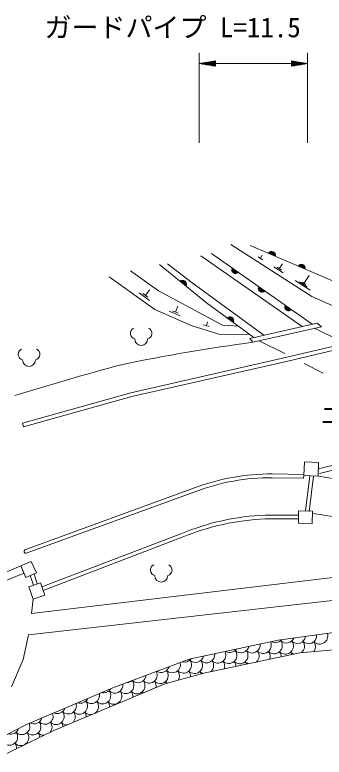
# Model space of a CAD drawing. Units: millimetres, scale not verified. Extents: x -463853 to 680000, y 20000 to 876118.
# Drawn here: x -362110 to -333477, y 801923 to 870628 of the extents above; entities that cross this region are included whole.
import ezdxf
from ezdxf.enums import TextEntityAlignment as Align

# ---------------------------------------------------------------- set-up
doc = ezdxf.new("R2010")
doc.units = ezdxf.units.MM
doc.header["$LTSCALE"] = 1000
for name, color, linetype, lineweight in [('M-BGD', 7, 'Continuous', 13), ('M-STR-HTXT', 7, 'Continuous', 13), ('M-STR-STR1', 1, 'Continuous', 13), ('M-STR-STRD', 7, 'Continuous', 13)]:
    doc.layers.add(name, color=color, linetype=linetype, lineweight=lineweight)
doc.styles.add('ＭＳ ゴシック', font='')
doc.styles.get('ＭＳ ゴシック').set_extended_font_data('MS Gothic')

msp = doc.modelspace()

# ---------------------------------------------------------------- linework, layer by layer
at = {"layer": 'M-BGD'}
for p, q in [((-334622, 844570), (-342105, 849375)), ((-330808, 845193), (-340311, 849290)), ((-343918, 848540), (-334585, 841984)), ((-344898, 848314), (-335525, 841772)), ((-339170, 847966), (-339592, 848236)), ((-339381, 848101), (-339201, 848382)), ((-344356, 843975), (-348731, 847529)), ((-345826, 845903), (-347992, 847592)), ((-337283, 846754), (-338121, 847292)), ((-337421, 847000), (-337840, 847269)), ((-337630, 847134), (-337343, 847581)), ((-348821, 845079), (-351413, 846923)), ((-335350, 845775), (-334874, 846517)), ((-353373, 846381), (-349156, 843351)), ((-339049, 840979), (-345826, 845903)), ((-334774, 845142), (-336165, 846036)), ((-335062, 845459), (-335758, 845905)), ((-335176, 845663), (-335524, 845886)), ((-350028, 844666), (-349657, 845182)), ((-342877, 841920), (-348821, 845079)), ((-349637, 844189), (-350605, 844885)), ((-349786, 844492), (-350270, 844840)), ((-330292, 842628), (-334622, 844570)), ((-339981, 840769), (-344356, 843975)), ((-349156, 843351), (-345778, 841881)), ((-346796, 842760), (-347819, 843205)), ((-346992, 843008), (-347504, 843231)), ((-347248, 843119), (-347011, 843665)), ((-345778, 841881), (-343225, 841069)), ((-344113, 841771), (-344648, 841941)), ((-344380, 841856), (-344267, 842213)), ((-341351, 841828), (-342877, 841920)), ((-343225, 841069), (-340352, 841056)), ((-334016, 828601), (-325043, 830876)), ((-333905, 828165), (-324978, 830429)), ((-335361, 827995), (-335305, 829249)), ((-335305, 829249), (-333989, 829190)), ((-333989, 829190), (-334046, 827936)), ((-334046, 827936), (-335361, 827995)), ((-335202, 824711), (-334800, 827970)), ((-334855, 824668), (-334453, 827927)), ((-335864, 823571), (-335837, 824726)), ((-335837, 824726), (-334566, 824696)), ((-334566, 824696), (-334593, 823541)), ((-338934, 824326), (-335846, 824327)), ((-338934, 823977), (-335854, 823977)), ((-334593, 823541), (-335864, 823571)), ((-359614, 817685), (-346745, 822598)), ((-359489, 817358), (-346621, 822271)), ((-360592, 820043), (-361561, 819618)), ((-360120, 818968), (-360592, 820043)), ((-360562, 815226), (-318299, 820279)), ((-361561, 819618), (-368538, 816725)), ((-361287, 818957), (-361561, 819618)), ((-361561, 819618), (-361090, 818543)), ((-361090, 818543), (-360120, 818968)), ((-368264, 816063), (-361287, 818957)), ((-360372, 817836), (-360683, 818722)), ((-360040, 817951), (-360327, 818878)), ((-360836, 813238), (-318222, 818080)), ((-359741, 818054), (-360805, 817687)), ((-360805, 817687), (-360411, 816546)), ((-359347, 816912), (-359741, 818054)), ((-360411, 816546), (-359347, 816912)), ((-360411, 816546), (-360562, 815226)), ((-330159, 813781), (-337725, 812738)), ((-361348, 810958), (-360836, 813238)), ((-337725, 812738), (-345970, 810990)), ((-335742, 811577), (-326871, 812385)), ((-344613, 809711), (-335742, 811577)), ((-362418, 808445), (-361348, 810958)), ((-345970, 810990), (-353041, 808341)), ((-348214, 808694), (-344613, 809711)), ((-358494, 804401), (-348214, 808694)), ((-353041, 808341), (-361103, 804923)), ((-361103, 804923), (-366844, 801936)), ((-363582, 801923), (-358494, 804401))]:
    msp.add_line(p, q, dxfattribs=at)
for centre, radius, start, end in [((-338336, 848380), 354, 345.47367, 147.87884), ((-338336, 848380), 283, 347.6977, 145.65481), ((-338336, 848380), 212, 351.44403, 141.90848), ((-338336, 848380), 142, 359.15576, 134.19675), ((-338336, 848380), 100, 9.47342, 123.87909), ((-338336, 848380), 100, 9.47342, 123.87909), ((-341675, 847030), 354, 153.71027, 316.11544), ((-341675, 847030), 283, 155.9343, 313.8914), ((-335581, 847192), 354, 345.47367, 147.87884), ((-335581, 847192), 283, 347.6977, 145.65481), ((-335581, 847192), 212, 351.44403, 141.90848), ((-335581, 847192), 142, 359.15576, 134.19675), ((-335581, 847192), 100, 9.47342, 123.87909), ((-335581, 847192), 100, 9.47342, 123.87909), ((-341675, 847030), 212, 159.68063, 310.14508), ((-341675, 847030), 142, 167.39236, 302.43335), ((-341675, 847030), 100, 177.71002, 292.11569), ((-341675, 847030), 100, 177.71002, 292.11569), ((-346578, 845710), 354, 329.70885, 132.11403), ((-346578, 845710), 283, 331.93289, 129.88999), ((-346578, 845710), 212, 335.67922, 126.14366), ((-346578, 845710), 142, 343.39095, 118.43193), ((-346578, 845710), 100, 353.70861, 108.11427), ((-346578, 845710), 100, 353.70861, 108.11427), ((-339220, 845306), 354, 153.71027, 316.11544), ((-339220, 845306), 283, 155.9343, 313.8914), ((-339220, 845306), 212, 159.68063, 310.14508), ((-339220, 845306), 142, 167.39236, 302.43335), ((-339220, 845306), 100, 177.71002, 292.11569), ((-339220, 845306), 100, 177.71002, 292.11569), ((-336765, 843582), 354, 153.71027, 316.11544), ((-336765, 843582), 283, 155.9343, 313.8914), ((-336765, 843582), 212, 159.68063, 310.14508), ((-336765, 843582), 142, 167.39236, 302.43335), ((-336765, 843582), 100, 177.71002, 292.11569), ((-336765, 843582), 100, 177.71002, 292.11569), ((-342201, 842329), 354, 332.56507, 134.97025), ((-342201, 842329), 283, 334.78911, 132.74621), ((-342201, 842329), 212, 338.53544, 128.99988), ((-342201, 842329), 142, 346.24717, 121.28815), ((-342201, 842329), 100, 356.56483, 110.97049), ((-342201, 842329), 100, 356.56483, 110.97049), ((-350880, 841145), 536, 116.08703, 255.33416), ((-349952, 841145), 536, 284.66584, 63.91297), ((-315446, 659400), 182597, 97.75622, 101.59843), ((-350416, 840626), 600, 180, 360), ((-361262, 839204), 536, 116.08703, 255.33416), ((-360334, 839204), 536, 284.66584, 63.91297), ((-275335, 552611), 295806, 105.05247, 107.05863), ((-360798, 838685), 600, 180, 360), ((-299131, 1050832), 225614, 261.09762, 264.30438), ((-485466, -264021), 1098900, 81.50955, 82.1075), ((-337957, 801401), 22946, 92.43877, 112.51953), ((-337957, 801401), 22596, 92.43877, 112.51953), ((-349023, 819242), 536, 116.08703, 255.33416), ((-348095, 819242), 536, 284.66584, 63.91297), ((-348559, 818723), 600, 180, 360), ((-337998, 813264), 752, 241.43478, 319.8673), ((-336973, 813233), 752, 225.23858, 336.8127), ((-335947, 813202), 752, 225.23858, 351.09654), ((-334922, 813171), 752, 225.23858, 4.35762), ((-333896, 813140), 752, 225.23858, 17.4297), ((-341176, 812336), 752, 225.23858, 346.51949), ((-340150, 812305), 752, 225.23858, 5.86419), ((-339125, 812274), 752, 225.23858, 24.50289), ((-338100, 812243), 752, 225.23858, 37.33885), ((-337074, 812212), 752, 225.23858, 37.33885), ((-336049, 812181), 752, 308.33392, 37.33885), ((-335023, 812150), 752, 322.95264, 37.33885), ((-344354, 811409), 752, 225.23858, 6.26086), ((-343328, 811378), 752, 225.23858, 24.9074), ((-342303, 811347), 752, 225.23858, 37.33885), ((-342201, 812367), 752, 240.8314, 323.11035), ((-341278, 811316), 752, 225.23858, 37.33885), ((-340252, 811284), 752, 313.21413, 37.33885), ((-339227, 811253), 752, 339.67129, 37.33885), ((-338201, 811222), 752, 359.6494, 37.33885), ((-337176, 811191), 752, 18.15609, 37.33885), ((-336049, 812181), 752, 225.23858, 252.38961), ((-336150, 811160), 752, 35.37837, 37.33885), ((-335023, 812150), 752, 225.23858, 227.4666), ((-346506, 810450), 752, 225.23858, 37.33885), ((-346405, 811471), 752, 253.88505, 323.70654), ((-345481, 810419), 752, 225.23858, 37.33885), ((-345379, 811440), 752, 225.23858, 346.95567), ((-344456, 810388), 752, 314.97253, 37.33885), ((-343430, 810357), 752, 340.77256, 37.33885), ((-342405, 810326), 752, 0.60689, 37.33885), ((-341379, 810295), 752, 19.10008, 37.33885), ((-340252, 811284), 752, 225.23858, 250.5377), ((-348557, 810512), 752, 238.29406, 342.77169), ((-347532, 810481), 752, 225.23858, 15.0683), ((-350710, 809554), 752, 225.52058, 355.54517), ((-349684, 809522), 752, 225.23858, 25.96794), ((-348659, 809491), 752, 225.23858, 37.33885), ((-347634, 809460), 752, 325.29662, 37.33885), ((-346608, 809429), 752, 354.63721, 37.33885), ((-345583, 809398), 752, 18.64885, 37.33885), ((-344456, 810388), 752, 225.23858, 249.79767), ((-352862, 808595), 752, 225.23858, 7.08999), ((-351837, 808564), 752, 225.23858, 37.07173), ((-351735, 809585), 752, 270.51153, 310.55421), ((-350812, 808533), 752, 225.23858, 37.33885), ((-349786, 808502), 752, 347.91083, 37.33885), ((-348761, 808471), 752, 20.8166, 37.33885), ((-347634, 809460), 752, 225.23858, 246.26488), ((-353989, 807605), 752, 225.23858, 37.33885), ((-353888, 808626), 752, 254.99311, 330.95575), ((-352964, 807574), 752, 225.23858, 37.33885), ((-351939, 807543), 752, 352.90091, 37.33885), ((-350913, 807512), 752, 26.52074, 37.33885), ((-349786, 808502), 752, 225.23858, 237.41148), ((-356040, 807667), 752, 250.00486, 335.944), ((-355015, 807636), 752, 225.23858, 13.69521), ((-357167, 806677), 752, 225.23858, 16.96165), ((-356142, 806646), 752, 225.23858, 37.33885), ((-355117, 806615), 752, 302.11253, 37.33885), ((-354091, 806584), 752, 357.65333, 37.33885), ((-353066, 806553), 752, 30.76347, 37.33885), ((-351939, 807543), 752, 225.23858, 232.4214), ((-359320, 805719), 752, 225.23858, 20.20858), ((-358295, 805688), 752, 225.23858, 37.33885), ((-358193, 806709), 752, 245.44567, 340.50318), ((-357269, 805657), 752, 316.76656, 37.33885), ((-356244, 805626), 752, 2.22812, 37.33885), ((-355117, 806615), 752, 225.23858, 283.20978), ((-355218, 805594), 752, 35.05151, 37.33885), ((-354091, 806584), 752, 225.23858, 227.66898), ((-360345, 805750), 752, 241.19747, 344.75139), ((-362498, 804791), 752, 251.96108, 343.02878), ((-361473, 804760), 752, 225.23858, 23.44662), ((-360447, 804729), 752, 225.23858, 37.33885), ((-359422, 804698), 752, 322.49538, 37.33885), ((-358396, 804667), 752, 6.67037, 37.33885), ((-357269, 805657), 752, 225.23858, 268.55575), ((-362600, 803770), 752, 225.23858, 37.33885), ((-361574, 803739), 752, 225.23858, 37.33885), ((-360549, 803708), 752, 4.39456, 37.33885), ((-359422, 804698), 752, 225.23858, 269.45341), ((-362701, 802749), 752, 357.58961, 37.33885), ((-361676, 802718), 752, 35.13349, 37.33885), ((-360549, 803708), 752, 225.23858, 227.55423)]:
    msp.add_arc(centre, radius, start, end, dxfattribs=at)
at = {"layer": 'M-STR-HTXT'}
for p, q in [((-345037, 858785), (-345037, 867113)), ((-335010, 858785), (-335010, 867113)), ((-345037, 866113), (-343537, 866363)), ((-345037, 866113), (-343537, 865863)), ((-345037, 866113), (-343537, 866113)), ((-343537, 866163), (-344737, 866163)), ((-343537, 866063), (-344737, 866063)), ((-344437, 866213), (-343537, 866213)), ((-344437, 866013), (-343537, 866013)), ((-343537, 866263), (-344137, 866263)), ((-343537, 865963), (-344137, 865963)), ((-343837, 866313), (-343537, 866313)), ((-343837, 865913), (-343537, 865913)), ((-343537, 865863), (-343537, 866363)), ((-343537, 866113), (-336510, 866113)), ((-335010, 866113), (-336510, 866363)), ((-336510, 866363), (-336510, 865863)), ((-336210, 866313), (-336510, 866313)), ((-336510, 866263), (-335910, 866263)), ((-335610, 866213), (-336510, 866213)), ((-336510, 866163), (-335310, 866163)), ((-335010, 866113), (-336510, 865863)), ((-335010, 866113), (-336510, 866113)), ((-336510, 866063), (-335310, 866063)), ((-335610, 866013), (-336510, 866013)), ((-336510, 865963), (-335910, 865963)), ((-336210, 865913), (-336510, 865913))]:
    msp.add_line(p, q, dxfattribs=at)
at = {"layer": 'M-STR-STR1'}
for p, q in [((-340354, 840686), (-334120, 842088)), ((-340089, 840326), (-333708, 841762)), ((-333708, 841762), (-334120, 842088)), ((-331929, 840415), (-334359, 841615)), ((-340354, 840686), (-340089, 840326)), ((-339479, 840463), (-337125, 839274)), ((-335339, 838372), (-333554, 837471))]:
    msp.add_line(p, q, dxfattribs=at)
at = {"layer": 'M-STR-STRD'}
for p, q in [((-336934, 838930), (-311537, 844878)), ((-336855, 838589), (-311461, 844536)), ((-351375, 835631), (-336934, 838930)), ((-351289, 835292), (-336855, 838589)), ((-361407, 832844), (-351375, 835631)), ((-361314, 832506), (-351289, 835292)), ((-361314, 832506), (-361407, 832844)), ((-338276, 828133), (-335357, 828088)), ((-335384, 827739), (-335361, 827995)), ((-338281, 827783), (-335384, 827739)), ((-361172, 821119), (-345474, 826847)), ((-361052, 820791), (-345354, 826518))]:
    msp.add_line(p, q, dxfattribs=at)
for centre, radius, start, end in [((-338406, 808071), 20063, 89.62853, 110.62895), ((-338406, 808071), 19713, 89.62853, 110.62895), ((-361076, 820968), 179, 122.34975, 277.74204)]:
    msp.add_arc(centre, radius, start, end, dxfattribs=at)

# ---------------------------------------------------------------- texts
at = {"layer": 'M-STR-HTXT', "style": 'ＭＳ ゴシック'}
msp.add_text('ガードパイプ L=11.5', height=1833, dxfattribs=at).set_placement((-347506, 868000), align=Align.BOTTOM_CENTER)
msp.add_text('土橋', height=1833, dxfattribs=at).set_placement((-333752, 832396), align=Align.BOTTOM_LEFT)

doc.saveas('drawing.dxf')
